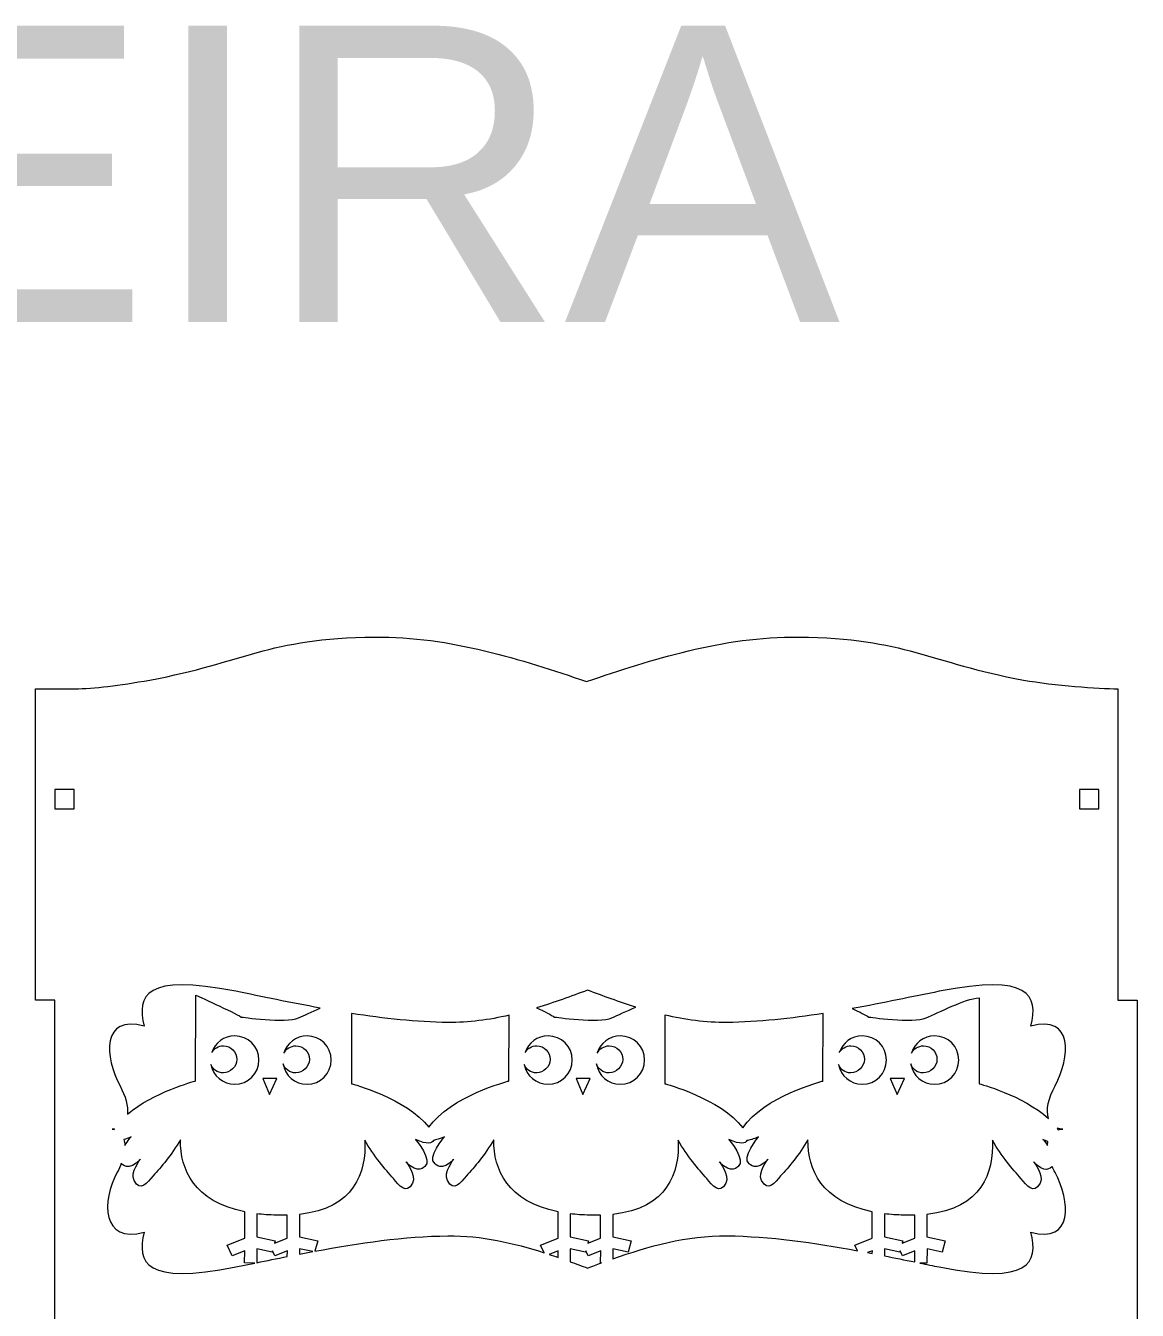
# Model space of a CAD drawing. Header units: millimetres. Extents: x -3306 to 3306, y -396 to 396.
# Drawn here: x -1429.5 to -1258.1, y 197.9 to 396 of the extents above; entities that cross this region are included whole.
import ezdxf

# ---------------------------------------------------------------- set-up
doc = ezdxf.new("R2010")
doc.units = ezdxf.units.MM
doc.header["$MEASUREMENT"] = 0
doc.layers.add('Camada 1', color=7, linetype='Continuous')
doc.styles.add('2', font='Arial', dxfattribs={"height": 1})

msp = doc.modelspace()

# ---------------------------------------------------------------- linework, layer by layer
at = {"layer": 'Camada 1', "color": 250, "lineweight": 20}
for points, knots in [([(-1258.0742, 107.7306), (-1258.0742, 107.7306), (-1258.0742, 245.7306), (-1258.0742, 245.7306), (-1258.0742, 245.7306), (-1258.0742, 245.7306), (-1261.0742, 245.7306), (-1261.0742, 245.7306), (-1261.0742, 245.7306), (-1261.0742, 245.7306), (-1261.0742, 293.7306), (-1261.0742, 293.7306), (-1261.0742, 293.7306), (-1264.0771, 293.8059), (-1270.8742, 294.2386), (-1275.6394, 295.1075), (-1275.6394, 295.1075), (-1290.2316, 297.7686), (-1293.6973, 301.5743), (-1310.3148, 301.7211), (-1310.3148, 301.7211), (-1322.074, 301.825), (-1332.8817, 298.2883), (-1343.0052, 294.8691), (-1343.0052, 294.8691), (-1353.1287, 298.2883), (-1363.9364, 301.825), (-1375.6956, 301.7211), (-1375.6956, 301.7211), (-1392.3131, 301.5743), (-1395.7788, 297.7686), (-1410.371, 295.1075), (-1410.371, 295.1075), (-1415.1362, 294.2386), (-1418.9333, 293.8059), (-1421.9362, 293.7306), (-1421.9362, 293.7306), (-1421.9362, 293.7306), (-1422.0052, 293.7306), (-1422.0052, 293.7306), (-1422.0052, 293.7306), (-1422.0052, 293.7306), (-1428.0052, 293.7306), (-1428.0052, 293.7306), (-1428.0052, 293.7306), (-1428.0052, 293.7306), (-1428.0052, 245.7306), (-1428.0052, 245.7306), (-1428.0052, 245.7306), (-1428.0052, 245.7306), (-1425.0052, 245.7306), (-1425.0052, 245.7306), (-1425.0052, 245.7306), (-1425.0052, 245.7306), (-1425.0052, 107.7306), (-1425.0052, 107.7306), (-1425.0052, 107.7306), (-1425.0052, 107.7306), (-1428.0052, 107.7306), (-1428.0052, 107.7306), (-1428.0052, 107.7306), (-1428.0052, 107.7306), (-1428.0052, 51.7306), (-1428.0052, 51.7306), (-1428.0052, 51.7306), (-1428.0052, 51.7306), (-1425.0052, 51.7306), (-1425.0052, 51.7306), (-1425.0052, 51.7306), (-1425.0052, 51.7306), (-1371.0053, 51.7306), (-1371.0053, 51.7306), (-1371.0053, 51.7306), (-1371.0053, 51.7306), (-1371.0053, 54.7306), (-1371.0053, 54.7306), (-1371.0053, 54.7306), (-1371.0053, 54.7306), (-1315.0053, 54.7306), (-1315.0053, 54.7306), (-1315.0053, 54.7306), (-1315.0053, 54.7306), (-1315.0053, 51.7306), (-1315.0053, 51.7306), (-1315.0053, 51.7306), (-1315.0053, 51.7306), (-1261.0742, 51.7306), (-1261.0742, 51.7306), (-1261.0742, 51.7306), (-1261.0742, 51.7306), (-1261.0742, 107.7306), (-1261.0742, 107.7306), (-1261.0742, 107.7306), (-1261.0742, 107.7306), (-1258.0742, 107.7306), (-1258.0742, 107.7306)], [0, 0, 0, 0, 0.04, 0.04, 0.04, 0.04, 0.08, 0.08, 0.08, 0.08, 0.12, 0.12, 0.12, 0.12, 0.16, 0.16, 0.16, 0.16, 0.2, 0.2, 0.2, 0.2, 0.24, 0.24, 0.24, 0.24, 0.28, 0.28, 0.28, 0.28, 0.32, 0.32, 0.32, 0.32, 0.36, 0.36, 0.36, 0.36, 0.4, 0.4, 0.4, 0.4, 0.44, 0.44, 0.44, 0.44, 0.48, 0.48, 0.48, 0.48, 0.52, 0.52, 0.52, 0.52, 0.56, 0.56, 0.56, 0.56, 0.6, 0.6, 0.6, 0.6, 0.64, 0.64, 0.64, 0.64, 0.68, 0.68, 0.68, 0.68, 0.72, 0.72, 0.72, 0.72, 0.76, 0.76, 0.76, 0.76, 0.8, 0.8, 0.8, 0.8, 0.84, 0.84, 0.84, 0.84, 0.88, 0.88, 0.88, 0.88, 0.92, 0.92, 0.92, 0.92, 1, 1, 1, 1]), ([(-1422.0052, 278.2335), (-1422.0052, 278.2335), (-1422.0052, 275.2335), (-1422.0052, 275.2335), (-1422.0052, 275.2335), (-1422.0052, 275.2335), (-1425.0052, 275.2335), (-1425.0052, 275.2335), (-1425.0052, 275.2335), (-1425.0052, 275.2335), (-1425.0052, 278.2335), (-1425.0052, 278.2335), (-1425.0052, 278.2335), (-1425.0052, 278.2335), (-1422.0052, 278.2335), (-1422.0052, 278.2335)], [0, 0, 0, 0, 0.2, 0.2, 0.2, 0.2, 0.4, 0.4, 0.4, 0.4, 0.6, 0.6, 0.6, 0.6, 1, 1, 1, 1]), ([(-1264.0052, 275.2335), (-1264.0052, 275.2335), (-1267.0052, 275.2335), (-1267.0052, 275.2335), (-1267.0052, 275.2335), (-1267.0052, 275.2335), (-1267.0052, 278.2335), (-1267.0052, 278.2335), (-1267.0052, 278.2335), (-1267.0052, 278.2335), (-1264.0052, 278.2335), (-1264.0052, 278.2335), (-1264.0052, 278.2335), (-1264.0052, 278.2335), (-1264.0052, 275.2335), (-1264.0052, 275.2335)], [0, 0, 0, 0, 0.2, 0.2, 0.2, 0.2, 0.4, 0.4, 0.4, 0.4, 0.6, 0.6, 0.6, 0.6, 1, 1, 1, 1]), ([(-1387.43, 243.0038), (-1389.4097, 242.1453), (-1396.2739, 243.1366), (-1396.2739, 243.1366), (-1396.2739, 243.1366), (-1397.3953, 243.8636), (-1403.2706, 246.5026), (-1403.2706, 246.5026), (-1403.2706, 246.5026), (-1403.2706, 246.5026), (-1403.3368, 233.2995), (-1403.3368, 233.2995), (-1403.3368, 233.2995), (-1403.3368, 233.2995), (-1403.3992, 233.1903), (-1403.3992, 233.1903), (-1403.3992, 233.1903), (-1403.3992, 233.1903), (-1403.4088, 233.2493), (-1403.4088, 233.2493), (-1403.4088, 233.2493), (-1403.4088, 233.2493), (-1409.878, 231.548), (-1413.8091, 228.1425), (-1413.8091, 228.1425), (-1413.6909, 229.3665), (-1414.0896, 230.9426), (-1414.9606, 232.5233), (-1414.9606, 232.5233), (-1417.3987, 236.9481), (-1417.768, 243.5562), (-1411.2356, 241.7508), (-1411.2356, 241.7508), (-1412.4102, 246.4278), (-1411.0932, 249.9096), (-1397.1055, 247.0992), (-1397.1055, 247.0992), (-1393.1188, 246.2984), (-1388.6931, 245.3548), (-1384.0974, 244.517), (-1384.0974, 244.517), (-1385.3775, 243.9536), (-1386.5843, 243.3704), (-1387.43, 243.0038)], [0, 0, 0, 0, 0.08333333, 0.08333333, 0.08333333, 0.08333333, 0.16666667, 0.16666667, 0.16666667, 0.16666667, 0.25, 0.25, 0.25, 0.25, 0.33333333, 0.33333333, 0.33333333, 0.33333333, 0.41666667, 0.41666667, 0.41666667, 0.41666667, 0.5, 0.5, 0.5, 0.5, 0.58333333, 0.58333333, 0.58333333, 0.58333333, 0.66666667, 0.66666667, 0.66666667, 0.66666667, 0.75, 0.75, 0.75, 0.75, 0.83333333, 0.83333333, 0.83333333, 0.83333333, 1, 1, 1, 1]), ([(-1271.7925, 227.4929), (-1275.6891, 231.059), (-1282.4632, 232.8404), (-1282.4632, 232.8404), (-1282.4632, 232.8404), (-1282.4632, 232.8404), (-1282.4632, 246.107), (-1282.4632, 246.107), (-1282.4632, 246.107), (-1284.7077, 245.9086), (-1288.6679, 243.8622), (-1290.648, 243.0038), (-1290.648, 243.0038), (-1292.6278, 242.1453), (-1299.4919, 243.1366), (-1299.4919, 243.1366), (-1299.4919, 243.1366), (-1299.8931, 243.3968), (-1300.903, 243.9017), (-1302.0345, 244.4429), (-1302.0345, 244.4429), (-1297.2927, 245.2989), (-1292.7223, 246.2747), (-1288.6175, 247.0992), (-1288.6175, 247.0992), (-1274.6297, 249.9096), (-1273.3127, 246.4278), (-1274.4872, 241.7508), (-1274.4872, 241.7508), (-1267.9548, 243.5562), (-1268.3242, 236.9483), (-1270.7626, 232.5233), (-1270.7626, 232.5233), (-1271.797, 230.6459), (-1272.1654, 228.7747), (-1271.7925, 227.4929)], [0, 0, 0, 0, 0.1, 0.1, 0.1, 0.1, 0.2, 0.2, 0.2, 0.2, 0.3, 0.3, 0.3, 0.3, 0.4, 0.4, 0.4, 0.4, 0.5, 0.5, 0.5, 0.5, 0.6, 0.6, 0.6, 0.6, 0.7, 0.7, 0.7, 0.7, 0.8, 0.8, 0.8, 0.8, 1, 1, 1, 1]), ([(-1335.4235, 244.6708), (-1336.8324, 244.0619), (-1338.1853, 243.4038), (-1339.1082, 243.0038), (-1339.1082, 243.0038), (-1341.0879, 242.1453), (-1347.9521, 243.1366), (-1347.9521, 243.1366), (-1347.9521, 243.1366), (-1348.3784, 243.413), (-1349.4919, 243.9657), (-1350.7083, 244.5447), (-1350.7083, 244.5447), (-1348.0204, 245.3652), (-1345.4079, 246.3248), (-1342.8613, 247.2723), (-1342.8613, 247.2723), (-1340.4441, 246.373), (-1337.9676, 245.4625), (-1335.4235, 244.6708)], [0, 0, 0, 0, 0.16666667, 0.16666667, 0.16666667, 0.16666667, 0.33333333, 0.33333333, 0.33333333, 0.33333333, 0.5, 0.5, 0.5, 0.5, 0.66666667, 0.66666667, 0.66666667, 0.66666667, 1, 1, 1, 1]), ([(-1355.087, 233.2493), (-1355.087, 233.2493), (-1364.1007, 230.8794), (-1367.3141, 226.1335), (-1367.3141, 226.1335), (-1370.75, 230.6064), (-1379.2451, 232.8404), (-1379.2451, 232.8404), (-1379.2451, 232.8404), (-1379.2451, 232.8404), (-1379.2451, 243.6907), (-1379.2451, 243.6907), (-1379.2451, 243.6907), (-1374.272, 242.9111), (-1369.2131, 242.3487), (-1364.3903, 242.3017), (-1364.3903, 242.3017), (-1361.1424, 242.27), (-1358.0048, 242.7029), (-1354.9644, 243.3994), (-1354.9644, 243.3994), (-1354.9644, 243.3994), (-1355.015, 233.2995), (-1355.015, 233.2995), (-1355.015, 233.2995), (-1355.015, 233.2995), (-1355.0774, 233.1903), (-1355.0774, 233.1903), (-1355.0774, 233.1903), (-1355.0774, 233.1903), (-1355.087, 233.2493), (-1355.087, 233.2493)], [0, 0, 0, 0, 0.11111111, 0.11111111, 0.11111111, 0.11111111, 0.22222222, 0.22222222, 0.22222222, 0.22222222, 0.33333333, 0.33333333, 0.33333333, 0.33333333, 0.44444444, 0.44444444, 0.44444444, 0.44444444, 0.55555556, 0.55555556, 0.55555556, 0.55555556, 0.66666667, 0.66666667, 0.66666667, 0.66666667, 0.77777778, 0.77777778, 0.77777778, 0.77777778, 1, 1, 1, 1]), ([(-1306.6269, 233.2493), (-1306.6269, 233.2493), (-1315.7635, 230.8466), (-1318.9183, 226.0357), (-1318.9183, 226.0357), (-1322.3043, 230.5738), (-1330.9233, 232.8404), (-1330.9233, 232.8404), (-1330.9233, 232.8404), (-1330.9233, 232.8404), (-1330.9233, 243.4375), (-1330.9233, 243.4375), (-1330.9233, 243.4375), (-1327.8314, 242.7189), (-1324.639, 242.2695), (-1321.3323, 242.3017), (-1321.3323, 242.3017), (-1316.5177, 242.3485), (-1311.4676, 242.9091), (-1306.5029, 243.6868), (-1306.5029, 243.6868), (-1306.5029, 243.6868), (-1306.5548, 233.2995), (-1306.5548, 233.2995), (-1306.5548, 233.2995), (-1306.5548, 233.2995), (-1306.6173, 233.1903), (-1306.6173, 233.1903), (-1306.6173, 233.1903), (-1306.6173, 233.1903), (-1306.6269, 233.2493), (-1306.6269, 233.2493)], [0, 0, 0, 0, 0.11111111, 0.11111111, 0.11111111, 0.11111111, 0.22222222, 0.22222222, 0.22222222, 0.22222222, 0.33333333, 0.33333333, 0.33333333, 0.33333333, 0.44444444, 0.44444444, 0.44444444, 0.44444444, 0.55555556, 0.55555556, 0.55555556, 0.55555556, 0.66666667, 0.66666667, 0.66666667, 0.66666667, 0.77777778, 0.77777778, 0.77777778, 0.77777778, 1, 1, 1, 1]), ([(-1393.5397, 236.5003), (-1393.5397, 234.4414), (-1395.2094, 232.7705), (-1397.2686, 232.7705), (-1397.2686, 232.7705), (-1399.086, 232.7705), (-1400.5998, 234.0716), (-1400.9307, 235.7925), (-1400.9307, 235.7925), (-1400.6127, 235.0481), (-1400.0192, 234.5265), (-1399.0135, 234.5265), (-1399.0135, 234.5265), (-1398.0078, 234.5265), (-1396.9298, 235.4596), (-1396.9298, 236.6104), (-1396.9298, 236.6104), (-1396.9298, 237.7612), (-1397.8627, 238.6942), (-1399.0135, 238.6942), (-1399.0135, 238.6942), (-1399.7818, 238.6942), (-1400.4528, 238.2784), (-1400.8142, 237.6596), (-1400.8142, 237.6596), (-1400.3265, 239.1521), (-1398.9236, 240.2298), (-1397.2686, 240.2298), (-1397.2686, 240.2298), (-1395.2094, 240.2298), (-1393.5397, 238.5608), (-1393.5397, 236.5003)], [0, 0, 0, 0, 0.11111111, 0.11111111, 0.11111111, 0.11111111, 0.22222222, 0.22222222, 0.22222222, 0.22222222, 0.33333333, 0.33333333, 0.33333333, 0.33333333, 0.44444444, 0.44444444, 0.44444444, 0.44444444, 0.55555556, 0.55555556, 0.55555556, 0.55555556, 0.66666667, 0.66666667, 0.66666667, 0.66666667, 0.77777778, 0.77777778, 0.77777778, 0.77777778, 1, 1, 1, 1]), ([(-1382.3853, 236.5003), (-1382.3853, 234.4414), (-1384.0553, 232.7705), (-1386.1146, 232.7705), (-1386.1146, 232.7705), (-1387.9776, 232.7705), (-1389.5215, 234.1378), (-1389.7991, 235.9229), (-1389.7991, 235.9229), (-1389.5151, 235.1099), (-1388.8619, 234.5265), (-1387.8316, 234.5265), (-1387.8316, 234.5265), (-1386.8013, 234.5265), (-1385.7477, 235.4596), (-1385.7477, 236.6104), (-1385.7477, 236.6104), (-1385.7477, 237.7612), (-1386.6806, 238.6942), (-1387.8316, 238.6942), (-1387.8316, 238.6942), (-1388.6482, 238.6942), (-1389.3549, 238.2243), (-1389.6967, 237.5403), (-1389.6967, 237.5403), (-1389.2465, 239.0943), (-1387.8132, 240.2298), (-1386.1146, 240.2298), (-1386.1146, 240.2298), (-1384.0553, 240.2298), (-1382.3853, 238.5608), (-1382.3853, 236.5003)], [0, 0, 0, 0, 0.11111111, 0.11111111, 0.11111111, 0.11111111, 0.22222222, 0.22222222, 0.22222222, 0.22222222, 0.33333333, 0.33333333, 0.33333333, 0.33333333, 0.44444444, 0.44444444, 0.44444444, 0.44444444, 0.55555556, 0.55555556, 0.55555556, 0.55555556, 0.66666667, 0.66666667, 0.66666667, 0.66666667, 0.77777778, 0.77777778, 0.77777778, 0.77777778, 1, 1, 1, 1]), ([(-1345.2179, 236.5003), (-1345.2179, 234.4414), (-1346.8875, 232.7705), (-1348.9468, 232.7705), (-1348.9468, 232.7705), (-1350.7642, 232.7705), (-1352.278, 234.0716), (-1352.6089, 235.7925), (-1352.6089, 235.7925), (-1352.291, 235.0481), (-1351.6973, 234.5265), (-1350.6918, 234.5265), (-1350.6918, 234.5265), (-1349.6863, 234.5265), (-1348.6079, 235.4596), (-1348.6079, 236.6104), (-1348.6079, 236.6104), (-1348.6079, 237.7612), (-1349.5409, 238.6942), (-1350.6918, 238.6942), (-1350.6918, 238.6942), (-1351.4599, 238.6942), (-1352.131, 238.2784), (-1352.4924, 237.6596), (-1352.4924, 237.6596), (-1352.0047, 239.1521), (-1350.6018, 240.2298), (-1348.9468, 240.2298), (-1348.9468, 240.2298), (-1346.8875, 240.2298), (-1345.2179, 238.5608), (-1345.2179, 236.5003)], [0, 0, 0, 0, 0.11111111, 0.11111111, 0.11111111, 0.11111111, 0.22222222, 0.22222222, 0.22222222, 0.22222222, 0.33333333, 0.33333333, 0.33333333, 0.33333333, 0.44444444, 0.44444444, 0.44444444, 0.44444444, 0.55555556, 0.55555556, 0.55555556, 0.55555556, 0.66666667, 0.66666667, 0.66666667, 0.66666667, 0.77777778, 0.77777778, 0.77777778, 0.77777778, 1, 1, 1, 1]), ([(-1334.0635, 236.5003), (-1334.0635, 234.4414), (-1335.7335, 232.7705), (-1337.7927, 232.7705), (-1337.7927, 232.7705), (-1339.6558, 232.7705), (-1341.1997, 234.1378), (-1341.4773, 235.9229), (-1341.4773, 235.9229), (-1341.1933, 235.1099), (-1340.54, 234.5265), (-1339.5097, 234.5265), (-1339.5097, 234.5265), (-1338.4794, 234.5265), (-1337.4259, 235.4596), (-1337.4259, 236.6104), (-1337.4259, 236.6104), (-1337.4259, 237.7612), (-1338.3588, 238.6942), (-1339.5097, 238.6942), (-1339.5097, 238.6942), (-1340.3264, 238.6942), (-1341.0331, 238.2243), (-1341.3748, 237.5403), (-1341.3748, 237.5403), (-1340.9247, 239.0943), (-1339.4914, 240.2298), (-1337.7927, 240.2298), (-1337.7927, 240.2298), (-1335.7335, 240.2298), (-1334.0635, 238.5608), (-1334.0635, 236.5003)], [0, 0, 0, 0, 0.11111111, 0.11111111, 0.11111111, 0.11111111, 0.22222222, 0.22222222, 0.22222222, 0.22222222, 0.33333333, 0.33333333, 0.33333333, 0.33333333, 0.44444444, 0.44444444, 0.44444444, 0.44444444, 0.55555556, 0.55555556, 0.55555556, 0.55555556, 0.66666667, 0.66666667, 0.66666667, 0.66666667, 0.77777778, 0.77777778, 0.77777778, 0.77777778, 1, 1, 1, 1]), ([(-1300.4866, 232.7705), (-1302.304, 232.7705), (-1303.8178, 234.0716), (-1304.1487, 235.7925), (-1304.1487, 235.7925), (-1303.8308, 235.0481), (-1303.2373, 234.5265), (-1302.2316, 234.5265), (-1302.2316, 234.5265), (-1301.2259, 234.5265), (-1300.1478, 235.4596), (-1300.1478, 236.6104), (-1300.1478, 236.6104), (-1300.1478, 237.7612), (-1301.0807, 238.6942), (-1302.2316, 238.6942), (-1302.2316, 238.6942), (-1302.9999, 238.6942), (-1303.6708, 238.2784), (-1304.0322, 237.6596), (-1304.0322, 237.6596), (-1303.5445, 239.1521), (-1302.1416, 240.2298), (-1300.4866, 240.2298), (-1300.4866, 240.2298), (-1298.4274, 240.2298), (-1296.7577, 238.5608), (-1296.7577, 236.5003), (-1296.7577, 236.5003), (-1296.7577, 234.4414), (-1298.4274, 232.7705), (-1300.4866, 232.7705)], [0, 0, 0, 0, 0.11111111, 0.11111111, 0.11111111, 0.11111111, 0.22222222, 0.22222222, 0.22222222, 0.22222222, 0.33333333, 0.33333333, 0.33333333, 0.33333333, 0.44444444, 0.44444444, 0.44444444, 0.44444444, 0.55555556, 0.55555556, 0.55555556, 0.55555556, 0.66666667, 0.66666667, 0.66666667, 0.66666667, 0.77777778, 0.77777778, 0.77777778, 0.77777778, 1, 1, 1, 1]), ([(-1289.3326, 232.7705), (-1291.1957, 232.7705), (-1292.7395, 234.1378), (-1293.0171, 235.9229), (-1293.0171, 235.9229), (-1292.7331, 235.1099), (-1292.08, 234.5265), (-1291.0496, 234.5265), (-1291.0496, 234.5265), (-1290.0192, 234.5265), (-1288.9657, 235.4596), (-1288.9657, 236.6104), (-1288.9657, 236.6104), (-1288.9657, 237.7612), (-1289.8988, 238.6942), (-1291.0496, 238.6942), (-1291.0496, 238.6942), (-1291.8662, 238.6942), (-1292.573, 238.2243), (-1292.9147, 237.5403), (-1292.9147, 237.5403), (-1292.4646, 239.0943), (-1291.0313, 240.2298), (-1289.3326, 240.2298), (-1289.3326, 240.2298), (-1287.2735, 240.2298), (-1285.6034, 238.5608), (-1285.6034, 236.5003), (-1285.6034, 236.5003), (-1285.6034, 234.4414), (-1287.2735, 232.7705), (-1289.3326, 232.7705)], [0, 0, 0, 0, 0.11111111, 0.11111111, 0.11111111, 0.11111111, 0.22222222, 0.22222222, 0.22222222, 0.22222222, 0.33333333, 0.33333333, 0.33333333, 0.33333333, 0.44444444, 0.44444444, 0.44444444, 0.44444444, 0.55555556, 0.55555556, 0.55555556, 0.55555556, 0.66666667, 0.66666667, 0.66666667, 0.66666667, 0.77777778, 0.77777778, 0.77777778, 0.77777778, 1, 1, 1, 1]), ([(-1390.7674, 233.6293), (-1390.7674, 233.6293), (-1391.8902, 231.1896), (-1391.8902, 231.1896), (-1391.8902, 231.1896), (-1391.8902, 231.1896), (-1392.9455, 233.6293), (-1392.9455, 233.6293), (-1392.9455, 233.6293), (-1392.9455, 233.6293), (-1390.7674, 233.6293), (-1390.7674, 233.6293)], [0, 0, 0, 0, 0.25, 0.25, 0.25, 0.25, 0.5, 0.5, 0.5, 0.5, 1, 1, 1, 1]), ([(-1342.4456, 233.6293), (-1342.4456, 233.6293), (-1343.5684, 231.1896), (-1343.5684, 231.1896), (-1343.5684, 231.1896), (-1343.5684, 231.1896), (-1344.6237, 233.6293), (-1344.6237, 233.6293), (-1344.6237, 233.6293), (-1344.6237, 233.6293), (-1342.4456, 233.6293), (-1342.4456, 233.6293)], [0, 0, 0, 0, 0.25, 0.25, 0.25, 0.25, 0.5, 0.5, 0.5, 0.5, 1, 1, 1, 1]), ([(-1295.1083, 231.1896), (-1295.1083, 231.1896), (-1296.1635, 233.6293), (-1296.1635, 233.6293), (-1296.1635, 233.6293), (-1296.1635, 233.6293), (-1293.9854, 233.6293), (-1293.9854, 233.6293), (-1293.9854, 233.6293), (-1293.9854, 233.6293), (-1295.1083, 231.1896), (-1295.1083, 231.1896)], [0, 0, 0, 0, 0.25, 0.25, 0.25, 0.25, 0.5, 0.5, 0.5, 0.5, 1, 1, 1, 1]), ([(-1415.8076, 225.8698), (-1415.8076, 225.8698), (-1415.8631, 225.7788), (-1415.8631, 225.7788), (-1415.8631, 225.7788), (-1415.9648, 225.807), (-1416.0714, 225.8293), (-1416.1828, 225.8457), (-1416.1828, 225.8457), (-1416.0523, 225.8465), (-1415.9273, 225.8548), (-1415.8076, 225.8698)], [0, 0, 0, 0, 0.25, 0.25, 0.25, 0.25, 0.5, 0.5, 0.5, 0.5, 1, 1, 1, 1]), ([(-1269.5528, 225.8457), (-1269.8089, 225.8429), (-1270.0435, 225.8121), (-1270.2573, 225.7561), (-1270.2573, 225.7561), (-1270.2573, 225.7561), (-1270.419, 225.9839), (-1270.419, 225.9839), (-1270.419, 225.9839), (-1270.1635, 225.8973), (-1269.8753, 225.8492), (-1269.5528, 225.8457)], [0, 0, 0, 0, 0.25, 0.25, 0.25, 0.25, 0.5, 0.5, 0.5, 0.5, 1, 1, 1, 1]), ([(-1395.7348, 213.1028), (-1395.7348, 213.1028), (-1395.7348, 209.0423), (-1395.7348, 209.0423), (-1395.7348, 209.0423), (-1395.7348, 209.0423), (-1398.4408, 207.9553), (-1398.4408, 207.9553), (-1398.4408, 207.9553), (-1398.4408, 207.9553), (-1397.6389, 206.3304), (-1397.6389, 206.3304), (-1397.6389, 206.3304), (-1397.6389, 206.3304), (-1395.7175, 207.103), (-1395.7175, 207.103), (-1395.7175, 207.103), (-1395.7175, 207.103), (-1395.7416, 205.2076), (-1395.7416, 205.2076), (-1395.7416, 205.2076), (-1395.7416, 205.2076), (-1394.1548, 205.1914), (-1394.1548, 205.1914), (-1394.1548, 205.1914), (-1394.1548, 205.1914), (-1397.1055, 204.5919), (-1397.1055, 204.5919), (-1397.1055, 204.5919), (-1411.0932, 201.7817), (-1412.4102, 205.2632), (-1411.2356, 209.9403), (-1411.2356, 209.9403), (-1417.768, 208.1347), (-1417.8312, 214.7751), (-1415.3931, 219.2001), (-1415.3931, 219.2001), (-1415.1413, 219.6572), (-1414.9289, 220.114), (-1414.7572, 220.5622), (-1414.7572, 220.5622), (-1414.7572, 220.5622), (-1414.6951, 220.5187), (-1414.6951, 220.5187), (-1414.6951, 220.5187), (-1414.6951, 220.5187), (-1413.6809, 219.0884), (-1411.7869, 221.2282), (-1411.7869, 221.2282), (-1411.7869, 221.2282), (-1413.4601, 219.1934), (-1412.7997, 217.9278), (-1412.7997, 217.9278), (-1411.7807, 215.9771), (-1410.7754, 217.6558), (-1409.8566, 218.6446), (-1409.8566, 218.6446), (-1408.632, 219.9621), (-1406.9884, 221.9214), (-1405.6494, 224.1958), (-1405.6494, 224.1958), (-1405.6546, 219.592), (-1403.5914, 214.7025), (-1395.7348, 213.1028)], [0, 0, 0, 0, 0.05882353, 0.05882353, 0.05882353, 0.05882353, 0.11764706, 0.11764706, 0.11764706, 0.11764706, 0.17647059, 0.17647059, 0.17647059, 0.17647059, 0.23529412, 0.23529412, 0.23529412, 0.23529412, 0.29411765, 0.29411765, 0.29411765, 0.29411765, 0.35294118, 0.35294118, 0.35294118, 0.35294118, 0.41176471, 0.41176471, 0.41176471, 0.41176471, 0.47058824, 0.47058824, 0.47058824, 0.47058824, 0.52941176, 0.52941176, 0.52941176, 0.52941176, 0.58823529, 0.58823529, 0.58823529, 0.58823529, 0.64705882, 0.64705882, 0.64705882, 0.64705882, 0.70588235, 0.70588235, 0.70588235, 0.70588235, 0.76470588, 0.76470588, 0.76470588, 0.76470588, 0.82352941, 0.82352941, 0.82352941, 0.82352941, 0.88235294, 0.88235294, 0.88235294, 0.88235294, 1, 1, 1, 1]), ([(-1413.2533, 224.6638), (-1413.2533, 224.6638), (-1413.7517, 224.0731), (-1414.2247, 223.3274), (-1414.2247, 223.3274), (-1414.2373, 223.6562), (-1414.2843, 223.9632), (-1414.3665, 224.2419), (-1414.3665, 224.2419), (-1414.0528, 224.3332), (-1413.685, 224.4701), (-1413.2533, 224.6638)], [0, 0, 0, 0, 0.25, 0.25, 0.25, 0.25, 0.5, 0.5, 0.5, 0.5, 1, 1, 1, 1]), ([(-1349.5387, 206.7797), (-1354.2409, 208.2925), (-1359.1735, 209.4402), (-1364.3903, 209.3894), (-1364.3903, 209.3894), (-1371.0604, 209.3244), (-1378.1828, 208.2735), (-1384.9038, 207.0257), (-1384.9038, 207.0257), (-1384.9038, 207.0257), (-1384.4667, 208.6345), (-1384.4667, 208.6345), (-1384.4667, 208.6345), (-1384.4667, 208.6345), (-1387.2982, 209.2596), (-1387.2982, 209.2596), (-1387.2982, 209.2596), (-1387.2982, 209.2596), (-1387.2982, 212.7039), (-1387.2982, 212.7039), (-1387.2982, 212.7039), (-1378.7954, 213.6425), (-1376.9908, 219.1194), (-1377.1995, 224.1247), (-1377.1995, 224.1247), (-1375.8279, 221.7069), (-1374.0821, 219.6178), (-1372.7977, 218.2358), (-1372.7977, 218.2358), (-1371.8787, 217.247), (-1370.8734, 215.5682), (-1369.8542, 217.5188), (-1369.8542, 217.5188), (-1369.1937, 218.7845), (-1370.8671, 220.8192), (-1370.8671, 220.8192), (-1370.8671, 220.8192), (-1368.9731, 218.6795), (-1367.9591, 220.1097), (-1367.9591, 220.1097), (-1367.9591, 220.1097), (-1366.6217, 220.9609), (-1369.4005, 224.2549), (-1369.4005, 224.2549), (-1369.4005, 224.2549), (-1367.4859, 223.396), (-1366.818, 223.6449), (-1366.631, 224.1142), (-1366.631, 224.1142), (-1366.2197, 224.1673), (-1365.6681, 224.3335), (-1364.9316, 224.6638), (-1364.9316, 224.6638), (-1364.9316, 224.6638), (-1367.7103, 221.3699), (-1366.3732, 220.5187), (-1366.3732, 220.5187), (-1366.3732, 220.5187), (-1365.3591, 219.0884), (-1363.4652, 221.2282), (-1363.4652, 221.2282), (-1363.4652, 221.2282), (-1365.1383, 219.1934), (-1364.4779, 217.9278), (-1364.4779, 217.9278), (-1363.4589, 215.9771), (-1362.4537, 217.6558), (-1361.5347, 218.6446), (-1361.5347, 218.6446), (-1360.3102, 219.9621), (-1358.6666, 221.9214), (-1357.3275, 224.1958), (-1357.3275, 224.1958), (-1357.3328, 219.592), (-1355.2696, 214.7025), (-1347.413, 213.1028), (-1347.413, 213.1028), (-1347.413, 213.1028), (-1347.413, 209.0423), (-1347.413, 209.0423), (-1347.413, 209.0423), (-1347.413, 209.0423), (-1350.119, 207.9553), (-1350.119, 207.9553), (-1350.119, 207.9553), (-1350.119, 207.9553), (-1349.5387, 206.7797), (-1349.5387, 206.7797)], [0, 0, 0, 0, 0.04347826, 0.04347826, 0.04347826, 0.04347826, 0.08695652, 0.08695652, 0.08695652, 0.08695652, 0.13043478, 0.13043478, 0.13043478, 0.13043478, 0.17391304, 0.17391304, 0.17391304, 0.17391304, 0.2173913, 0.2173913, 0.2173913, 0.2173913, 0.26086957, 0.26086957, 0.26086957, 0.26086957, 0.30434783, 0.30434783, 0.30434783, 0.30434783, 0.34782609, 0.34782609, 0.34782609, 0.34782609, 0.39130435, 0.39130435, 0.39130435, 0.39130435, 0.43478261, 0.43478261, 0.43478261, 0.43478261, 0.47826087, 0.47826087, 0.47826087, 0.47826087, 0.52173913, 0.52173913, 0.52173913, 0.52173913, 0.56521739, 0.56521739, 0.56521739, 0.56521739, 0.60869565, 0.60869565, 0.60869565, 0.60869565, 0.65217391, 0.65217391, 0.65217391, 0.65217391, 0.69565217, 0.69565217, 0.69565217, 0.69565217, 0.73913043, 0.73913043, 0.73913043, 0.73913043, 0.7826087, 0.7826087, 0.7826087, 0.7826087, 0.82608696, 0.82608696, 0.82608696, 0.82608696, 0.86956522, 0.86956522, 0.86956522, 0.86956522, 0.91304348, 0.91304348, 0.91304348, 0.91304348, 1, 1, 1, 1]), ([(-1321.3323, 209.3894), (-1327.5916, 209.4502), (-1333.4415, 207.7859), (-1338.975, 205.8357), (-1338.975, 205.8357), (-1338.975, 205.8357), (-1338.9554, 207.4111), (-1338.9554, 207.4111), (-1338.9554, 207.4111), (-1338.9554, 207.4111), (-1336.6175, 206.8953), (-1336.6175, 206.8953), (-1336.6175, 206.8953), (-1336.6175, 206.8953), (-1336.1449, 208.6345), (-1336.1449, 208.6345), (-1336.1449, 208.6345), (-1336.1449, 208.6345), (-1338.9763, 209.2596), (-1338.9763, 209.2596), (-1338.9763, 209.2596), (-1338.9763, 209.2596), (-1338.9763, 212.7039), (-1338.9763, 212.7039), (-1338.9763, 212.7039), (-1330.4736, 213.6425), (-1328.669, 219.1194), (-1328.8777, 224.1247), (-1328.8777, 224.1247), (-1327.5061, 221.7069), (-1325.7602, 219.6179), (-1324.4758, 218.2358), (-1324.4758, 218.2358), (-1323.5569, 217.2471), (-1322.5515, 215.5682), (-1321.5324, 217.5188), (-1321.5324, 217.5188), (-1320.8719, 218.7845), (-1322.5454, 220.8192), (-1322.5454, 220.8192), (-1322.5454, 220.8192), (-1320.6513, 218.6795), (-1319.6372, 220.1097), (-1319.6372, 220.1097), (-1319.6372, 220.1097), (-1318.2999, 220.9609), (-1321.0787, 224.2549), (-1321.0787, 224.2549), (-1321.0787, 224.2549), (-1319.1837, 223.4047), (-1318.51, 223.6399), (-1318.3151, 224.0999), (-1318.3151, 224.0999), (-1317.8915, 224.1293), (-1317.2979, 224.293), (-1316.4715, 224.6638), (-1316.4715, 224.6638), (-1316.4715, 224.6638), (-1319.2502, 221.3699), (-1317.9131, 220.5187), (-1317.9131, 220.5187), (-1317.9131, 220.5187), (-1316.8989, 219.0884), (-1315.005, 221.2282), (-1315.005, 221.2282), (-1315.005, 221.2282), (-1316.6782, 219.1934), (-1316.0178, 217.9278), (-1316.0178, 217.9278), (-1314.9988, 215.9771), (-1313.9936, 217.6558), (-1313.0747, 218.6446), (-1313.0747, 218.6446), (-1311.85, 219.9621), (-1310.2064, 221.9214), (-1308.8674, 224.1958), (-1308.8674, 224.1958), (-1308.8726, 219.592), (-1306.8095, 214.7025), (-1298.9528, 213.1028), (-1298.9528, 213.1028), (-1298.9528, 213.1028), (-1298.9528, 209.0423), (-1298.9528, 209.0423), (-1298.9528, 209.0423), (-1298.9528, 209.0423), (-1301.6588, 207.9553), (-1301.6588, 207.9553), (-1301.6588, 207.9553), (-1301.6588, 207.9553), (-1301.2383, 207.103), (-1301.2383, 207.103), (-1301.2383, 207.103), (-1307.8358, 208.3166), (-1314.8008, 209.326), (-1321.3323, 209.3894)], [0, 0, 0, 0, 0.04, 0.04, 0.04, 0.04, 0.08, 0.08, 0.08, 0.08, 0.12, 0.12, 0.12, 0.12, 0.16, 0.16, 0.16, 0.16, 0.2, 0.2, 0.2, 0.2, 0.24, 0.24, 0.24, 0.24, 0.28, 0.28, 0.28, 0.28, 0.32, 0.32, 0.32, 0.32, 0.36, 0.36, 0.36, 0.36, 0.4, 0.4, 0.4, 0.4, 0.44, 0.44, 0.44, 0.44, 0.48, 0.48, 0.48, 0.48, 0.52, 0.52, 0.52, 0.52, 0.56, 0.56, 0.56, 0.56, 0.6, 0.6, 0.6, 0.6, 0.64, 0.64, 0.64, 0.64, 0.68, 0.68, 0.68, 0.68, 0.72, 0.72, 0.72, 0.72, 0.76, 0.76, 0.76, 0.76, 0.8, 0.8, 0.8, 0.8, 0.84, 0.84, 0.84, 0.84, 0.88, 0.88, 0.88, 0.88, 0.92, 0.92, 0.92, 0.92, 1, 1, 1, 1]), ([(-1274.4873, 209.9403), (-1273.3127, 205.2632), (-1274.6299, 201.7815), (-1288.6175, 204.5919), (-1288.6175, 204.5919), (-1289.5893, 204.7871), (-1290.5879, 204.991), (-1291.6082, 205.1995), (-1291.6082, 205.1995), (-1291.6082, 205.1995), (-1290.523, 205.1884), (-1290.523, 205.1884), (-1290.523, 205.1884), (-1290.523, 205.1884), (-1290.4952, 207.4111), (-1290.4952, 207.4111), (-1290.4952, 207.4111), (-1290.4952, 207.4111), (-1288.1573, 206.8953), (-1288.1573, 206.8953), (-1288.1573, 206.8953), (-1288.1573, 206.8953), (-1287.6848, 208.6345), (-1287.6848, 208.6345), (-1287.6848, 208.6345), (-1287.6848, 208.6345), (-1290.5162, 209.2596), (-1290.5162, 209.2596), (-1290.5162, 209.2596), (-1290.5162, 209.2596), (-1290.5162, 212.7039), (-1290.5162, 212.7039), (-1290.5162, 212.7039), (-1282.0135, 213.6425), (-1280.2088, 219.1194), (-1280.4175, 224.1247), (-1280.4175, 224.1247), (-1279.046, 221.7069), (-1277.3002, 219.6178), (-1276.0157, 218.2358), (-1276.0157, 218.2358), (-1275.0968, 217.247), (-1274.0914, 215.5682), (-1273.0722, 217.5188), (-1273.0722, 217.5188), (-1272.4118, 218.7845), (-1274.0853, 220.8192), (-1274.0853, 220.8192), (-1274.0853, 220.8192), (-1272.3853, 218.8987), (-1271.3944, 219.8538), (-1271.2091, 220.0699), (-1271.2091, 220.0699), (-1271.0776, 219.7709), (-1270.9287, 219.4693), (-1270.7626, 219.1677), (-1270.7626, 219.1677), (-1268.3243, 214.7428), (-1267.9548, 208.1347), (-1274.4873, 209.9403)], [0, 0, 0, 0, 0.0625, 0.0625, 0.0625, 0.0625, 0.125, 0.125, 0.125, 0.125, 0.1875, 0.1875, 0.1875, 0.1875, 0.25, 0.25, 0.25, 0.25, 0.3125, 0.3125, 0.3125, 0.3125, 0.375, 0.375, 0.375, 0.375, 0.4375, 0.4375, 0.4375, 0.4375, 0.5, 0.5, 0.5, 0.5, 0.5625, 0.5625, 0.5625, 0.5625, 0.625, 0.625, 0.625, 0.625, 0.6875, 0.6875, 0.6875, 0.6875, 0.75, 0.75, 0.75, 0.75, 0.8125, 0.8125, 0.8125, 0.8125, 0.875, 0.875, 0.875, 0.875, 1, 1, 1, 1]), ([(-1271.9286, 223.3418), (-1272.2988, 223.8758), (-1272.6186, 224.2549), (-1272.6186, 224.2549), (-1272.6186, 224.2549), (-1272.3376, 224.1288), (-1272.0843, 224.0272), (-1271.8545, 223.9462), (-1271.8545, 223.9462), (-1271.8938, 223.7552), (-1271.9184, 223.5532), (-1271.9286, 223.3418)], [0, 0, 0, 0, 0.25, 0.25, 0.25, 0.25, 0.5, 0.5, 0.5, 0.5, 1, 1, 1, 1]), ([(-1389.1718, 212.5778), (-1389.1718, 212.5778), (-1389.1718, 209.0423), (-1389.1718, 209.0423), (-1389.1718, 209.0423), (-1389.1718, 209.0423), (-1391.1325, 208.2547), (-1391.1325, 208.2547), (-1391.1325, 208.2547), (-1391.1325, 208.2547), (-1391.0291, 208.6344), (-1391.0291, 208.6344), (-1391.0291, 208.6344), (-1391.0291, 208.6344), (-1393.8612, 209.2596), (-1393.8612, 209.2596), (-1393.8612, 209.2596), (-1393.8612, 209.2596), (-1393.8612, 212.7988), (-1393.8612, 212.7988), (-1393.8612, 212.7988), (-1392.9315, 212.6827), (-1391.9346, 212.6061), (-1390.8617, 212.5757), (-1390.8617, 212.5757), (-1390.2737, 212.559), (-1389.713, 212.5616), (-1389.1718, 212.5778)], [0, 0, 0, 0, 0.125, 0.125, 0.125, 0.125, 0.25, 0.25, 0.25, 0.25, 0.375, 0.375, 0.375, 0.375, 0.5, 0.5, 0.5, 0.5, 0.625, 0.625, 0.625, 0.625, 0.75, 0.75, 0.75, 0.75, 1, 1, 1, 1]), ([(-1342.7074, 208.6344), (-1342.7074, 208.6344), (-1345.5393, 209.2596), (-1345.5393, 209.2596), (-1345.5393, 209.2596), (-1345.5393, 209.2596), (-1345.5393, 212.7988), (-1345.5393, 212.7988), (-1345.5393, 212.7988), (-1344.6097, 212.6827), (-1343.6128, 212.6061), (-1342.5399, 212.5757), (-1342.5399, 212.5757), (-1341.9519, 212.559), (-1341.3912, 212.5616), (-1340.85, 212.5778), (-1340.85, 212.5778), (-1340.85, 212.5778), (-1340.85, 209.0423), (-1340.85, 209.0423), (-1340.85, 209.0423), (-1340.85, 209.0423), (-1342.8107, 208.2547), (-1342.8107, 208.2547), (-1342.8107, 208.2547), (-1342.8107, 208.2547), (-1342.7074, 208.6344), (-1342.7074, 208.6344)], [0, 0, 0, 0, 0.125, 0.125, 0.125, 0.125, 0.25, 0.25, 0.25, 0.25, 0.375, 0.375, 0.375, 0.375, 0.5, 0.5, 0.5, 0.5, 0.625, 0.625, 0.625, 0.625, 0.75, 0.75, 0.75, 0.75, 1, 1, 1, 1]), ([(-1294.2473, 208.6344), (-1294.2473, 208.6344), (-1297.0792, 209.2596), (-1297.0792, 209.2596), (-1297.0792, 209.2596), (-1297.0792, 209.2596), (-1297.0792, 212.7988), (-1297.0792, 212.7988), (-1297.0792, 212.7988), (-1296.1496, 212.6827), (-1295.1526, 212.6061), (-1294.0798, 212.5757), (-1294.0798, 212.5757), (-1293.4918, 212.559), (-1292.931, 212.5616), (-1292.3898, 212.5778), (-1292.3898, 212.5778), (-1292.3898, 212.5778), (-1292.3898, 209.0423), (-1292.3898, 209.0423), (-1292.3898, 209.0423), (-1292.3898, 209.0423), (-1294.3506, 208.2547), (-1294.3506, 208.2547), (-1294.3506, 208.2547), (-1294.3506, 208.2547), (-1294.2473, 208.6344), (-1294.2473, 208.6344)], [0, 0, 0, 0, 0.125, 0.125, 0.125, 0.125, 0.25, 0.25, 0.25, 0.25, 0.375, 0.375, 0.375, 0.375, 0.5, 0.5, 0.5, 0.5, 0.625, 0.625, 0.625, 0.625, 0.75, 0.75, 0.75, 0.75, 1, 1, 1, 1]), ([(-1389.1546, 207.103), (-1389.1546, 207.103), (-1389.166, 206.2031), (-1389.166, 206.2031), (-1389.166, 206.2031), (-1390.7728, 205.8832), (-1392.3443, 205.5616), (-1393.8672, 205.2502), (-1393.8672, 205.2502), (-1393.8672, 205.2502), (-1393.8398, 207.411), (-1393.8398, 207.411), (-1393.8398, 207.411), (-1393.8398, 207.411), (-1391.5026, 206.8953), (-1391.5026, 206.8953), (-1391.5026, 206.8953), (-1391.5026, 206.8953), (-1391.4501, 207.0883), (-1391.4501, 207.0883), (-1391.4501, 207.0883), (-1391.4501, 207.0883), (-1391.0763, 206.3303), (-1391.0763, 206.3303), (-1391.0763, 206.3303), (-1391.0763, 206.3303), (-1389.1546, 207.103), (-1389.1546, 207.103)], [0, 0, 0, 0, 0.125, 0.125, 0.125, 0.125, 0.25, 0.25, 0.25, 0.25, 0.375, 0.375, 0.375, 0.375, 0.5, 0.5, 0.5, 0.5, 0.625, 0.625, 0.625, 0.625, 0.75, 0.75, 0.75, 0.75, 1, 1, 1, 1]), ([(-1385.2433, 206.9624), (-1385.2433, 206.9624), (-1387.2876, 206.5726), (-1387.2876, 206.5726), (-1387.2876, 206.5726), (-1387.2876, 206.5726), (-1387.2771, 207.4111), (-1387.2771, 207.4111), (-1387.2771, 207.4111), (-1387.2771, 207.4111), (-1385.2433, 206.9624), (-1385.2433, 206.9624)], [0, 0, 0, 0, 0.25, 0.25, 0.25, 0.25, 0.5, 0.5, 0.5, 0.5, 1, 1, 1, 1]), ([(-1347.409, 206.0668), (-1347.8704, 206.2266), (-1348.3341, 206.3841), (-1348.8, 206.5383), (-1348.8, 206.5383), (-1348.8, 206.5383), (-1347.3957, 207.103), (-1347.3957, 207.103), (-1347.3957, 207.103), (-1347.3957, 207.103), (-1347.409, 206.0668), (-1347.409, 206.0668)], [0, 0, 0, 0, 0.25, 0.25, 0.25, 0.25, 0.5, 0.5, 0.5, 0.5, 1, 1, 1, 1]), ([(-1340.728, 205.2062), (-1341.4444, 204.945), (-1342.1553, 204.6814), (-1342.8613, 204.4187), (-1342.8613, 204.4187), (-1343.7473, 204.7483), (-1344.6412, 205.0794), (-1345.5434, 205.4056), (-1345.5434, 205.4056), (-1345.5434, 205.4056), (-1345.518, 207.411), (-1345.518, 207.411), (-1345.518, 207.411), (-1345.518, 207.411), (-1343.1808, 206.8953), (-1343.1808, 206.8953), (-1343.1808, 206.8953), (-1343.1808, 206.8953), (-1343.1283, 207.0883), (-1343.1283, 207.0883), (-1343.1283, 207.0883), (-1343.1283, 207.0883), (-1342.7545, 206.3303), (-1342.7545, 206.3303), (-1342.7545, 206.3303), (-1342.7545, 206.3303), (-1340.8328, 207.103), (-1340.8328, 207.103), (-1340.8328, 207.103), (-1340.8328, 207.103), (-1340.8569, 205.2076), (-1340.8569, 205.2076), (-1340.8569, 205.2076), (-1340.8569, 205.2076), (-1340.728, 205.2062), (-1340.728, 205.2062)], [0, 0, 0, 0, 0.1, 0.1, 0.1, 0.1, 0.2, 0.2, 0.2, 0.2, 0.3, 0.3, 0.3, 0.3, 0.4, 0.4, 0.4, 0.4, 0.5, 0.5, 0.5, 0.5, 0.6, 0.6, 0.6, 0.6, 0.7, 0.7, 0.7, 0.7, 0.8, 0.8, 0.8, 0.8, 1, 1, 1, 1]), ([(-1298.9411, 206.6702), (-1298.9411, 206.6702), (-1299.6665, 206.809), (-1299.6665, 206.809), (-1299.6665, 206.809), (-1299.6665, 206.809), (-1298.9355, 207.103), (-1298.9355, 207.103), (-1298.9355, 207.103), (-1298.9355, 207.103), (-1298.9411, 206.6702), (-1298.9411, 206.6702)], [0, 0, 0, 0, 0.25, 0.25, 0.25, 0.25, 0.5, 0.5, 0.5, 0.5, 1, 1, 1, 1]), ([(-1292.3947, 205.3604), (-1293.9121, 205.6706), (-1295.4753, 205.9893), (-1297.0719, 206.3053), (-1297.0719, 206.3053), (-1297.0719, 206.3053), (-1297.058, 207.411), (-1297.058, 207.411), (-1297.058, 207.411), (-1297.058, 207.411), (-1294.7207, 206.8953), (-1294.7207, 206.8953), (-1294.7207, 206.8953), (-1294.7207, 206.8953), (-1294.6682, 207.0883), (-1294.6682, 207.0883), (-1294.6682, 207.0883), (-1294.6682, 207.0883), (-1294.2943, 206.3303), (-1294.2943, 206.3303), (-1294.2943, 206.3303), (-1294.2943, 206.3303), (-1292.3726, 207.103), (-1292.3726, 207.103), (-1292.3726, 207.103), (-1292.3726, 207.103), (-1292.3947, 205.3604), (-1292.3947, 205.3604)], [0, 0, 0, 0, 0.125, 0.125, 0.125, 0.125, 0.25, 0.25, 0.25, 0.25, 0.375, 0.375, 0.375, 0.375, 0.5, 0.5, 0.5, 0.5, 0.625, 0.625, 0.625, 0.625, 0.75, 0.75, 0.75, 0.75, 1, 1, 1, 1])]:
    msp.add_open_spline(points, degree=3, knots=knots, dxfattribs=at)

# ---------------------------------------------------------------- texts
at = {"layer": 'Camada 1', "color": 250, "style": '2'}
msp.add_text('LIXEIRA', height=45.71042, dxfattribs=at).set_placement((-1548.7303, 350.302))

doc.saveas('drawing.dxf')
